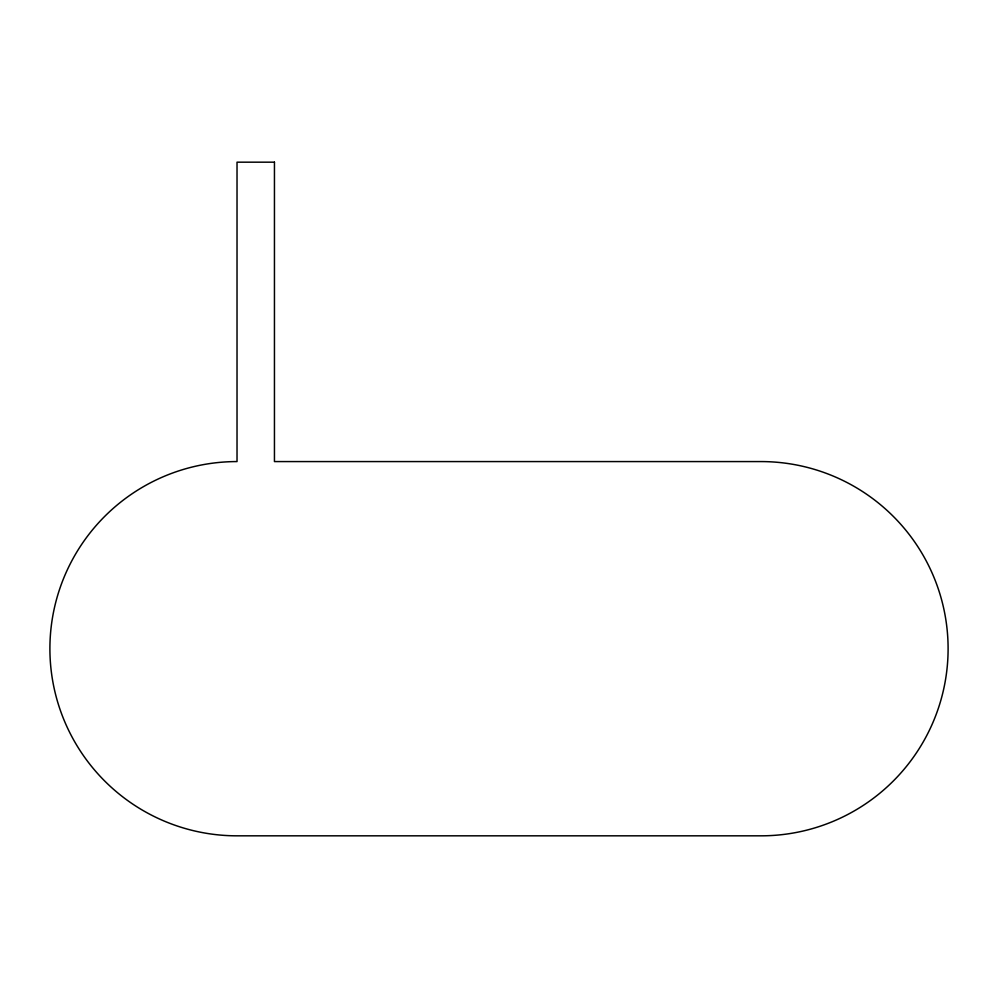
<?xml version="1.0" encoding="UTF-8"?>
<svg xmlns="http://www.w3.org/2000/svg" width="998" height="998" viewBox="0 0 998 998"><rect width="100%" height="100%" fill="white"/><g stroke="black" fill="none" stroke-linecap="round" stroke-linejoin="round"><path stroke-width="1.5" d="M274.45 162.175L237.025 162.175L237.025 461.575A187.125 187.125 0 0 0 49.9 648.7A187.125 187.125 0 0 0 237.025 835.825L760.975 835.825A187.125 187.125 0 0 0 948.1 648.7A187.125 187.125 0 0 0 760.975 461.575L274.45 461.575L274.45 162.175"/></g></svg>
